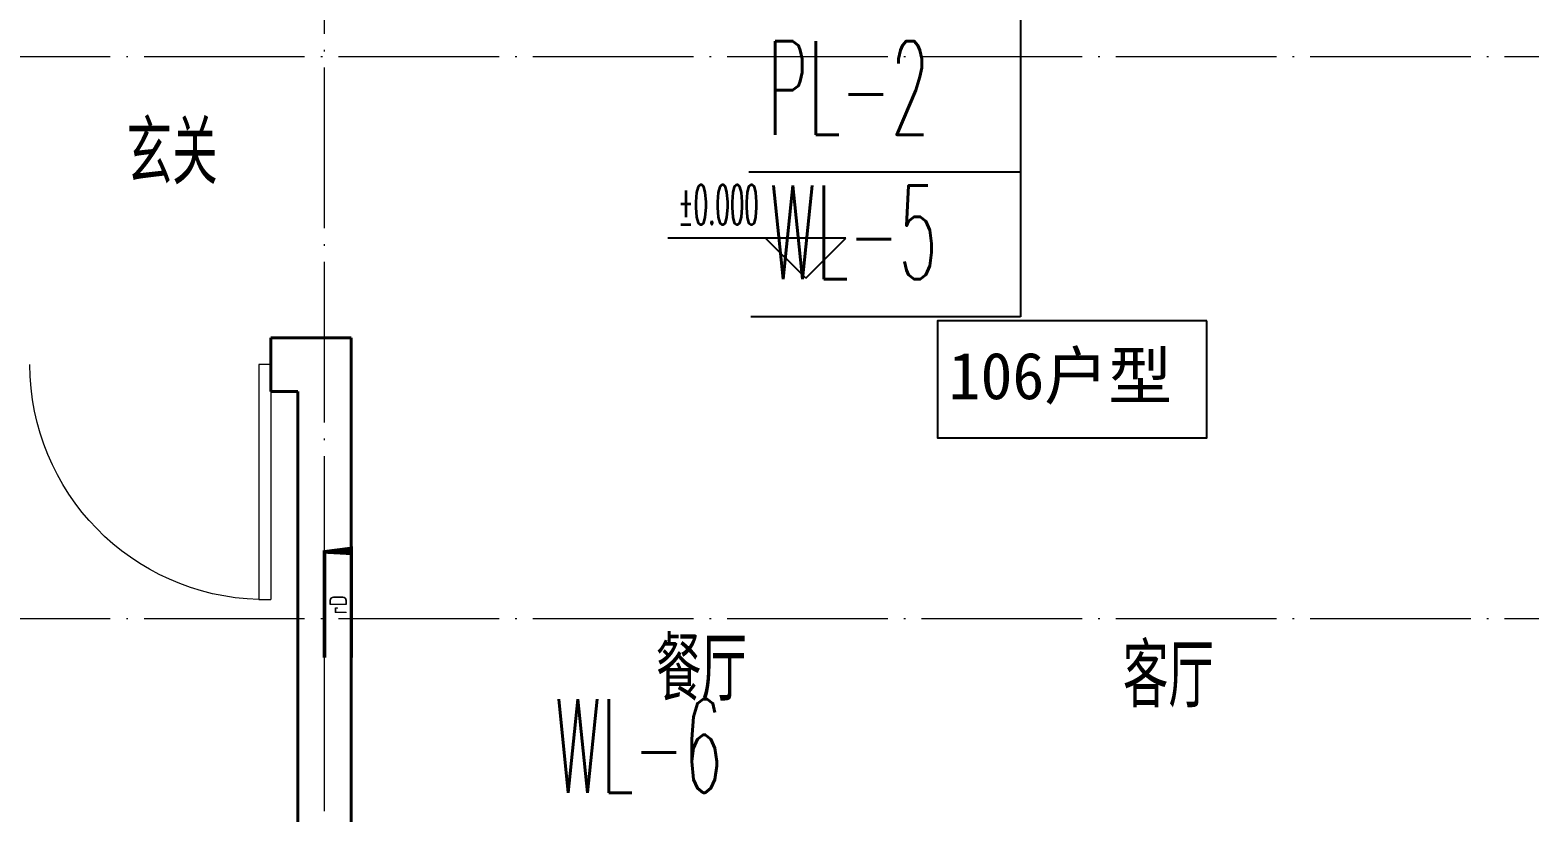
# Model space of a CAD drawing. Extents: x 27938 to 1042331, y -235042 to 1535213.
# Drawn here: x 696617 to 702216, y 676736 to 679657 of the extents above; entities that cross this region are included whole.
import ezdxf

# ---------------------------------------------------------------- set-up
doc = ezdxf.new("R2010")
doc.units = 0
doc.header["$LTSCALE"] = 1000
doc.header["$MEASUREMENT"] = 0
doc.linetypes.add('DOTE', pattern=[2.4200000000000004, 2, -0.2, 0.02, -0.2])
for name, color, linetype in [('DIM_ELEV', 3, 'Continuous'), ('DIM_污水', 3, 'Continuous'), ('DIM_餐饮排水', 3, 'Continuous'), ('PUB_TEXT', 4, 'Continuous')]:
    doc.layers.add(name, color=color, linetype=linetype)
for name, color, linetype, lineweight in [('DOTE', 19, 'DOTE', 9), ('EQUIP-消防', 3, 'Continuous', 20), ('WALL', 9, 'Continuous', 40), ('WINDOW', 8, 'Continuous', 15)]:
    doc.layers.add(name, color=color, linetype=linetype, lineweight=lineweight)
doc.styles.add('_TCH_DIM', font='SIMPLEX.shx', dxfattribs={"width": 0.6, "oblique": 10, "bigfont": 'hztxt.shx'})
doc.styles.add('_TWT_SERIAL', font='simplex.shx', dxfattribs={"width": 0.6, "oblique": 10, "height": 3, "bigfont": 'aadri.shx'})
doc.styles.get("Standard").update_dxf_attribs({"font": 'gbenor.shx', "bigfont": 'gbcbig.shx'})
doc.styles.add('房间名称', font='TSSDENG', dxfattribs={"width": 0.8, "bigfont": 'HZTXT'})
doc.styles.add('黑体', font='simhei.ttf')

# ---------------------------------------------------------------- blocks, each defined once
blk = doc.blocks.new('HFTHFFGHFH')
at = {"layer": 'DOTE', "linetype": 'DOTE', "ltscale": 0.3}
for p, q in [((551616.57755684, 594448.8100090846), (551616.5775568401, 612948.8100463543)), ((587116.5787011748, 602348.8103599143), (534316.57870118, 602348.8103599143)), ((587116.5787011747, 600248.8103599143), (534316.57870118, 600248.8103599143))]:
    blk.add_line(p, q, dxfattribs=at)
blk = doc.blocks.new('FSFSFSFSEG')
at = {"layer": 'EQUIP-消防', "color": 0, "const_width": 12.82051282052028}
blk.add_lwpolyline([(136866.5605577994, 335152.5449090759), (136466.5605577994, 335152.5449090774), (136466.5605577991, 335052.5449090772), (136866.5605577991, 335052.5449090757)], close=True, dxfattribs=at)
at = {"layer": 'PUB_TEXT', "color": 0, "style": '房间名称', "width": 0.8}
blk.add_text('rD', height=64.8, dxfattribs=at).set_placement((136633.7425204425, 335069.0046025831))
blk = doc.blocks.new('HGFHGGGDFGRD')
at = {"color": 8, "rotation": 90}
blk.add_blockref('FSFSFSFSEG', (1032869.120595433, 232007.1647419208), dxfattribs=at)
blk = doc.blocks.new('$DorLib2D$00000001')
for p, q in [((0.45, 0.9750000000000001), (0.5000000000000002, 0.9750000000000001)), ((0.45, 0), (0.45, 0.9750000000000001)), ((0.5, 0), (0.5, 0.9750000000000001)), ((0.5, 0), (0.45, 0))]:
    blk.add_line(p, q)
at = {"lineweight": 13}
blk.add_arc((0.475, 0), 0.975, 91.4692835813538, 180, dxfattribs=at)

msp = doc.modelspace()

# ---------------------------------------------------------------- linework, layer by layer
at = {"color": 8}
msp.add_lwpolyline([(701011.8761047919, 678570.2809584807), (700005.8761047919, 678570.28095848), (700005.8761047922, 678134.28095848), (701011.8761047922, 678134.2809584807)], close=True, dxfattribs=at)
at = {"layer": 'DIM_ELEV', "color": 8}
for p, q in [((699664.276290854, 678879.962308791), (698999.3558183424, 678879.962308791)), ((699514.276290854, 678729.962308791), (699364.276290854, 678879.962308791)), ((699514.276290854, 678729.962308791), (699664.276290854, 678879.962308791))]:
    msp.add_line(p, q, dxfattribs=at)
at = {"layer": 'DIM_污水'}
for p, q in [((700316.575561704, 682177.1723564644), (700316.575561704, 678586.1342272621)), ((700316.575561704, 678586.1342272621), (699309.6762320787, 678586.1342272621))]:
    msp.add_line(p, q, dxfattribs=at)
at = {"layer": 'DIM_餐饮排水'}
for p, q in [((700316.575561704, 682357.1723564644), (700316.575561704, 679125.6183728373)), ((700316.575561704, 679125.6183728373), (699301.4749196282, 679125.6183728373))]:
    msp.add_line(p, q, dxfattribs=at)
at = {"layer": 'WALL', "color": 8}
for p, q in [((697816.5756667285, 678507.1720981692), (697516.5756571648, 678507.1720981849)), ((697516.5756571648, 678507.1720981849), (697516.5756571627, 678307.1720981337)), ((697816.5756667285, 678507.1720981692), (697816.5757391434, 675557.1717473404)), ((697516.5756571627, 678307.1720981337), (697616.5756596924, 678307.1720981647)), ((697616.5756596924, 678307.1720981647), (697616.5757296663, 675457.1717448779))]:
    msp.add_line(p, q, dxfattribs=at)

# ---------------------------------------------------------------- block references
msp.add_blockref('HFTHFFGHFH', (146100.0000000225, 77208.36173827358))
at = {"color": 8}
msp.add_blockref('HGFHGGGDFGRD', (-1.396983861923218e-09, 308833.4469530944), dxfattribs=at)
at = {"layer": 'WINDOW', "xscale": -900, "yscale": 900, "zscale": -900, "rotation": 179.9999999994159}
msp.add_blockref('$DorLib2D$00000001', (697066.5756571927, 678407.1720981792), dxfattribs=at)

# ---------------------------------------------------------------- texts
at = {"color": 8, "style": '黑体'}
msp.add_text('106户型', height=175, dxfattribs=at).set_placement((700048.1163458928, 678278.0938429167))
at = {"layer": 'DIM_ELEV', "color": 8, "style": '_TCH_DIM', "width": 0.4235294117647059}
msp.add_text('%%P0.000', height=148.75, dxfattribs=at).set_placement((699036.4033770144, 678930.012308791))
at = {"layer": 'DIM_污水', "color": 7, "style": '_TWT_SERIAL', "width": 0.48}
for s, p in [('WL-5', (699379.6762320787, 678726.1342272621)), ('WL-6', (698576.9392236436, 676808.1464410976))]:
    msp.add_text(s, height=350, dxfattribs=at).set_placement(p)
at = {"layer": 'DIM_餐饮排水', "color": 7, "style": '_TWT_SERIAL', "width": 0.48}
msp.add_text('PL-2', height=350, dxfattribs=at).set_placement((699371.4749196282, 679265.6183728373))
at = {"layer": 'PUB_TEXT', "color": 8}
for s, p in [('玄关', (696977.4190472228, 679080.3399585627)), ('餐厅', (698954.3160625496, 677151.3677358378)), ('客厅', (700698.7452421198, 677126.3960745134))]:
    msp.add_text(s, height=236.3120567375886, dxfattribs=at).set_placement(p)

doc.saveas('drawing.dxf')
